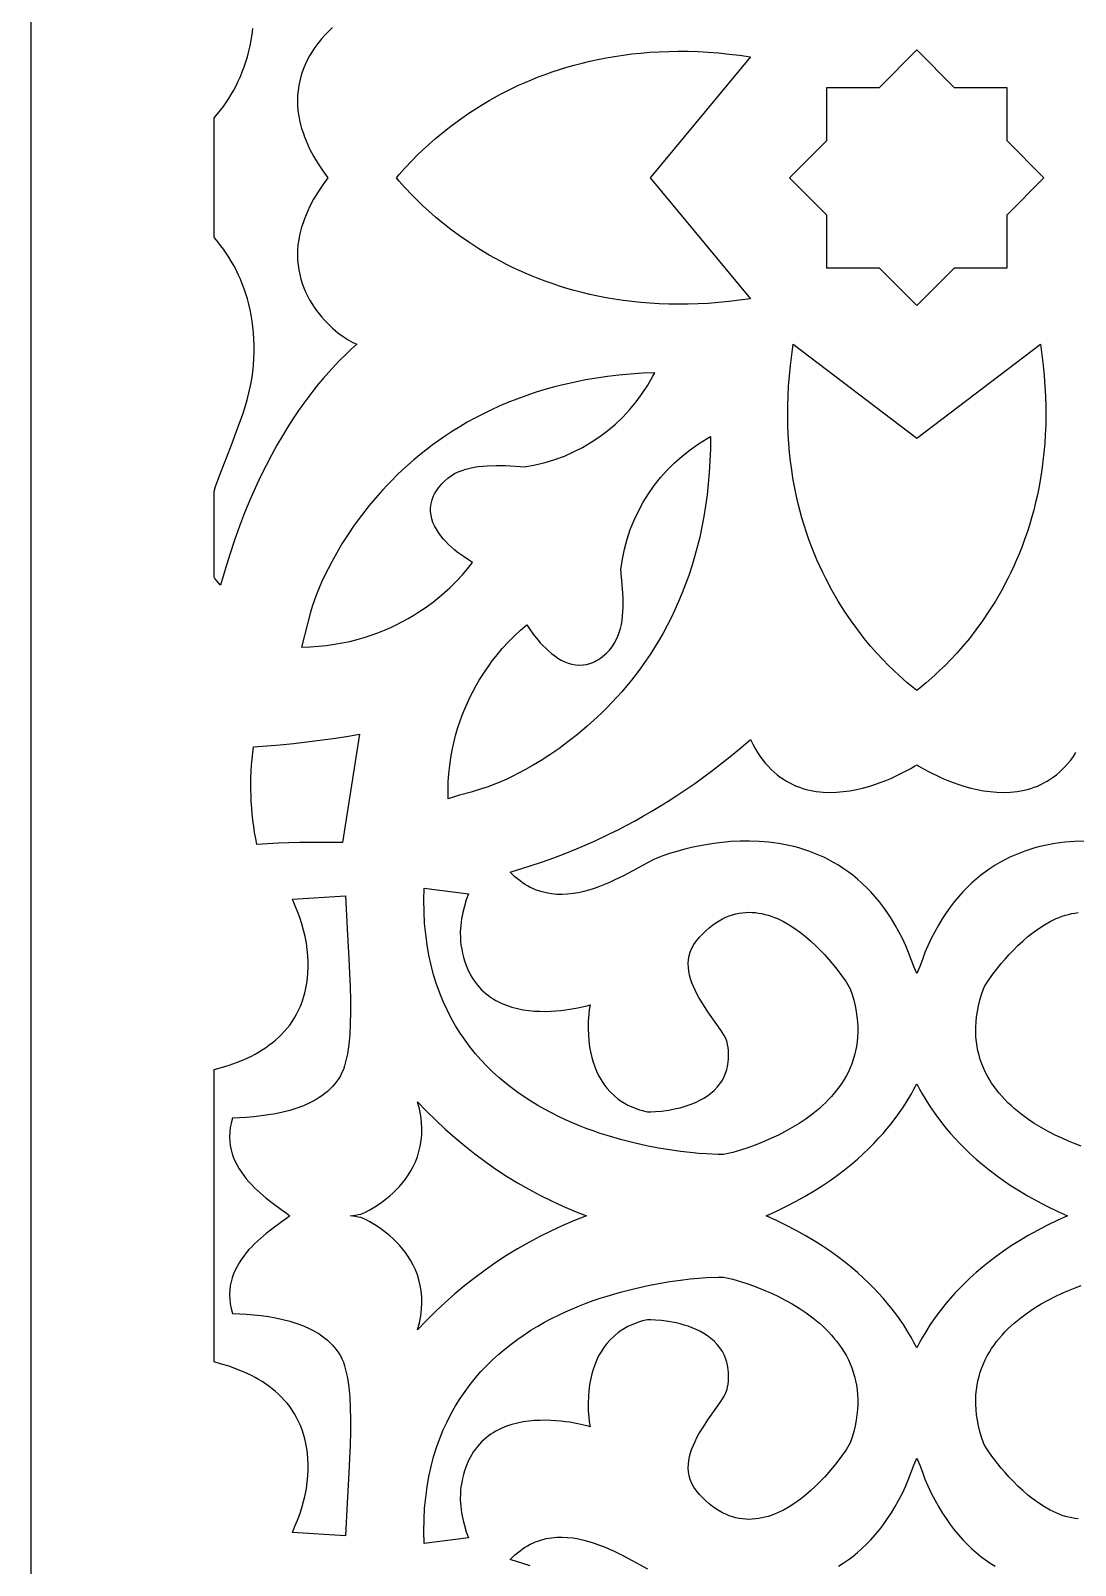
# Model space of a CAD drawing. Extents: x -145 to 145, y -1050 to 1050.
# Drawn here: x -145 to 25.9, y -57.2 to 193.9 of the extents above; entities that cross this region are included whole.
import ezdxf

# ---------------------------------------------------------------- set-up
doc = ezdxf.new("R2010")
doc.units = 0
doc.header["$MEASUREMENT"] = 0
doc.layers.add('LAYER_1', color=18, linetype='CONTINUOUS')

msp = doc.modelspace()

# ---------------------------------------------------------------- linework, layer by layer
at = {"layer": 'LAYER_1'}
for points in [[(-145, -1050), (145, -1050), (145, 1050), (-145, 1050)], [(-37.43, 190.56), (-35.8, 190.51), (-34.14, 190.42), (-32.45, 190.29), (-30.73, 190.12), (-28.99, 189.91), (-27.21, 189.66), (-43.61, 169.87), (-27.21, 150.07), (-28.99, 149.82), (-30.73, 149.61), (-32.45, 149.44), (-34.14, 149.31), (-35.8, 149.22), (-37.43, 149.17), (-39.03, 149.16), (-40.6, 149.18), (-42.15, 149.24), (-43.66, 149.33), (-45.15, 149.45), (-46.61, 149.6), (-48.04, 149.78), (-49.45, 149.99), (-50.82, 150.23), (-52.17, 150.49), (-53.49, 150.77), (-54.78, 151.08), (-56.04, 151.42), (-57.28, 151.77), (-58.48, 152.14), (-59.66, 152.54), (-60.82, 152.95), (-61.94, 153.37), (-63.04, 153.81), (-64.11, 154.27), (-65.15, 154.73), (-66.17, 155.21), (-67.15, 155.7), (-68.11, 156.2), (-69.96, 157.22), (-71.69, 158.25), (-73.32, 159.31), (-74.84, 160.36), (-76.25, 161.4), (-77.56, 162.43), (-78.76, 163.43), (-79.86, 164.4), (-80.86, 165.32), (-81.75, 166.18), (-82.54, 166.98), (-83.82, 168.35), (-84.69, 169.33), (-85.16, 169.87), (-84.69, 170.4), (-83.82, 171.38), (-82.54, 172.75), (-81.75, 173.55), (-80.86, 174.41), (-79.86, 175.33), (-78.76, 176.3), (-77.56, 177.3), (-76.25, 178.33), (-74.84, 179.37), (-73.32, 180.43), (-71.69, 181.48), (-69.96, 182.51), (-68.11, 183.53), (-66.17, 184.52), (-65.15, 185), (-64.11, 185.46), (-63.04, 185.92), (-61.94, 186.36), (-60.82, 186.79), (-59.66, 187.19), (-58.48, 187.59), (-57.28, 187.96), (-56.04, 188.31), (-54.78, 188.65), (-53.49, 188.96), (-52.17, 189.24), (-50.82, 189.51), (-49.45, 189.74), (-48.04, 189.95), (-46.61, 190.13), (-45.15, 190.28), (-43.66, 190.4), (-42.15, 190.49), (-40.6, 190.55), (-39.03, 190.57)], [(6.09, 184.65), (14.72, 184.66), (14.71, 175.99), (20.81, 169.87), (14.71, 163.74), (14.72, 155.07), (6.09, 155.08), (0, 148.94), (-6.1, 155.08), (-14.72, 155.07), (-14.71, 163.74), (-20.82, 169.87), (-14.71, 175.99), (-14.72, 184.66), (-6.1, 184.65), (0, 190.79)], [(0, 127.24), (20.22, 142.65), (20.47, 140.89), (20.68, 139.16), (20.85, 137.46), (20.97, 135.79), (21.06, 134.15), (21.11, 132.54), (21.12, 130.95), (21.09, 129.4), (21.03, 127.88), (20.94, 126.38), (20.81, 124.92), (20.65, 123.48), (20.47, 122.07), (20.25, 120.69), (20.01, 119.34), (19.74, 118.01), (19.44, 116.72), (19.13, 115.45), (18.79, 114.21), (18.42, 113), (18.04, 111.82), (17.64, 110.66), (17.22, 109.53), (16.79, 108.43), (16.34, 107.36), (15.88, 106.31), (15.4, 105.3), (14.91, 104.3), (13.9, 102.4), (12.87, 100.61), (11.81, 98.93), (10.74, 97.35), (9.67, 95.87), (8.6, 94.5), (7.55, 93.24), (6.54, 92.08), (5.55, 91.02), (4.62, 90.06), (3.74, 89.21), (2.93, 88.45), (1.54, 87.24), (0.54, 86.42), (0, 85.99), (-0.54, 86.42), (-1.55, 87.24), (-2.93, 88.45), (-3.74, 89.21), (-4.62, 90.06), (-5.56, 91.02), (-6.54, 92.08), (-7.56, 93.24), (-8.61, 94.5), (-9.67, 95.87), (-10.74, 97.35), (-11.81, 98.93), (-12.87, 100.61), (-13.91, 102.4), (-14.91, 104.3), (-15.4, 105.3), (-15.88, 106.31), (-16.34, 107.36), (-16.79, 108.43), (-17.23, 109.53), (-17.65, 110.66), (-18.05, 111.82), (-18.43, 113), (-18.79, 114.21), (-19.13, 115.45), (-19.45, 116.72), (-19.74, 118.01), (-20.01, 119.34), (-20.26, 120.69), (-20.47, 122.07), (-20.66, 123.48), (-20.82, 124.92), (-20.94, 126.38), (-21.03, 127.88), (-21.09, 129.4), (-21.12, 130.95), (-21.11, 132.54), (-21.06, 134.15), (-20.98, 135.79), (-20.85, 137.46), (-20.68, 139.16), (-20.47, 140.89), (-20.22, 142.65)], [(-93.99, 61.07), (-97.49, 61.11), (-100.99, 61.07), (-104.49, 60.96), (-107.99, 60.78), (-108.18, 61.75), (-108.35, 62.74), (-108.5, 63.73), (-108.63, 64.72), (-108.74, 65.72), (-108.83, 66.72), (-108.9, 67.72), (-108.94, 68.73), (-108.97, 69.73), (-108.97, 70.74), (-108.95, 71.74), (-108.92, 72.74), (-108.86, 73.75), (-108.78, 74.74), (-108.67, 75.74), (-108.55, 76.73), (-106.37, 76.89), (-104.19, 77.08), (-102.01, 77.3), (-99.83, 77.54), (-97.66, 77.82), (-95.49, 78.12), (-93.33, 78.46), (-91.17, 78.82)], [(-73.35, 52.68), (-73.72, 51.69), (-74.04, 50.68), (-74.3, 49.64), (-74.5, 48.58), (-74.64, 47.52), (-74.7, 46.46), (-74.69, 45.4), (-74.65, 44.87), (-74.59, 44.35), (-74.47, 43.65), (-74.34, 42.97), (-74.18, 42.33), (-74.01, 41.72), (-73.81, 41.13), (-73.59, 40.57), (-73.35, 40.04), (-73.1, 39.53), (-72.82, 39.05), (-72.53, 38.59), (-72.23, 38.16), (-71.91, 37.75), (-71.57, 37.36), (-71.22, 36.99), (-70.86, 36.65), (-70.49, 36.33), (-70.1, 36.03), (-69.71, 35.75), (-69.3, 35.49), (-68.88, 35.24), (-68.03, 34.81), (-67.15, 34.45), (-66.25, 34.16), (-65.34, 33.92), (-64.41, 33.73), (-63.49, 33.6), (-62.57, 33.51), (-61.66, 33.47), (-60.76, 33.46), (-59.89, 33.48), (-59.05, 33.53), (-58.24, 33.6), (-57.47, 33.69), (-56.76, 33.79), (-55.48, 34.02), (-54.48, 34.24), (-53.78, 34.42), (-53.45, 34.53), (-53.6, 33.71), (-53.69, 32.92), (-53.75, 31.93), (-53.78, 30.77), (-53.73, 29.47), (-53.68, 28.78), (-53.6, 28.08), (-53.49, 27.35), (-53.35, 26.62), (-53.17, 25.88), (-52.96, 25.14), (-52.7, 24.4), (-52.4, 23.67), (-52.06, 22.94), (-51.66, 22.24), (-51.21, 21.56), (-50.71, 20.9), (-50.15, 20.27), (-49.53, 19.67), (-48.84, 19.11), (-48.09, 18.6), (-47.26, 18.13), (-46.36, 17.72), (-45.39, 17.36), (-44.87, 17.21), (-44.34, 17.07), (-44.08, 17.04), (-43.53, 17.04), (-42.74, 17.07), (-41.76, 17.15), (-40.63, 17.3), (-39.39, 17.54), (-38.74, 17.69), (-38.09, 17.87), (-37.43, 18.08), (-36.77, 18.32), (-36.12, 18.59), (-35.48, 18.9), (-34.86, 19.25), (-34.26, 19.63), (-33.69, 20.06), (-33.15, 20.53), (-32.66, 21.04), (-32.21, 21.6), (-31.82, 22.22), (-31.48, 22.88), (-31.2, 23.6), (-31.09, 23.97), (-30.99, 24.37), (-30.92, 24.78), (-30.86, 25.2), (-30.82, 25.64), (-30.8, 26.09), (-30.81, 26.56), (-30.83, 27.04), (-30.88, 27.54), (-30.95, 28.05), (-31.03, 28.38), (-31.16, 28.72), (-31.33, 29.1), (-31.54, 29.49), (-32.07, 30.36), (-32.71, 31.3), (-34.18, 33.39), (-34.93, 34.52), (-35.64, 35.7), (-35.97, 36.3), (-36.27, 36.91), (-36.55, 37.52), (-36.8, 38.15), (-37.01, 38.77), (-37.18, 39.4), (-37.3, 40.03), (-37.37, 40.66), (-37.39, 41.29), (-37.35, 41.92), (-37.24, 42.55), (-37.06, 43.17), (-36.81, 43.79), (-36.48, 44.4), (-36.07, 45.01), (-35.57, 45.61), (-35.03, 46.17), (-34.49, 46.68), (-33.95, 47.15), (-33.41, 47.57), (-32.87, 47.95), (-32.32, 48.29), (-31.78, 48.59), (-31.24, 48.85), (-30.69, 49.07), (-30.15, 49.26), (-29.61, 49.4), (-29.07, 49.52), (-28.53, 49.6), (-27.99, 49.65), (-27.46, 49.67), (-26.93, 49.65), (-26.4, 49.61), (-25.88, 49.55), (-25.35, 49.45), (-24.84, 49.33), (-24.32, 49.19), (-23.82, 49.02), (-23.31, 48.83), (-22.81, 48.63), (-21.83, 48.15), (-20.88, 47.61), (-19.95, 47.02), (-19.05, 46.37), (-18.19, 45.69), (-17.36, 44.97), (-16.57, 44.24), (-15.82, 43.49), (-15.11, 42.75), (-14.45, 42.01), (-13.83, 41.29), (-13.27, 40.59), (-12.3, 39.33), (-11.57, 38.28), (-11.1, 37.54), (-10.9, 37.17), (-10.58, 36.21), (-10.31, 35.27), (-10.09, 34.35), (-9.92, 33.46), (-9.79, 32.58), (-9.7, 31.72), (-9.66, 30.88), (-9.65, 30.07), (-9.69, 29.27), (-9.76, 28.49), (-9.87, 27.73), (-10.01, 26.99), (-10.19, 26.27), (-10.4, 25.57), (-10.64, 24.88), (-10.91, 24.22), (-11.2, 23.57), (-11.53, 22.94), (-11.88, 22.32), (-12.25, 21.73), (-12.65, 21.15), (-13.07, 20.59), (-13.51, 20.05), (-13.96, 19.52), (-14.43, 19.01), (-14.92, 18.51), (-15.43, 18.03), (-15.94, 17.57), (-17.01, 16.7), (-18.11, 15.88), (-19.24, 15.12), (-20.38, 14.43), (-21.52, 13.79), (-22.65, 13.21), (-23.77, 12.68), (-24.85, 12.2), (-25.9, 11.78), (-26.89, 11.41), (-27.82, 11.08), (-28.67, 10.8), (-30.11, 10.38), (-31.12, 10.13), (-31.61, 10.04), (-32.53, 10.04), (-34.39, 10.12), (-35.64, 10.21), (-37.06, 10.34), (-38.65, 10.53), (-40.39, 10.77), (-42.26, 11.08), (-44.24, 11.46), (-46.31, 11.93), (-48.47, 12.48), (-50.68, 13.13), (-51.81, 13.49), (-52.94, 13.88), (-54.08, 14.3), (-55.22, 14.74), (-56.36, 15.22), (-57.5, 15.72), (-58.64, 16.26), (-59.78, 16.83), (-60.91, 17.43), (-62.03, 18.07), (-63.14, 18.74), (-64.23, 19.45), (-65.31, 20.2), (-66.37, 20.98), (-67.41, 21.8), (-68.42, 22.66), (-69.42, 23.57), (-70.38, 24.51), (-71.32, 25.5), (-72.22, 26.53), (-73.09, 27.61), (-73.93, 28.73), (-74.73, 29.9), (-75.48, 31.11), (-76.2, 32.37), (-76.87, 33.69), (-77.49, 35.05), (-78.07, 36.46), (-78.59, 37.93), (-79.06, 39.44), (-79.48, 41.02), (-79.83, 42.64), (-80.13, 44.33), (-80.36, 46.07), (-80.54, 47.86), (-80.64, 49.72), (-80.67, 51.63), (-80.64, 53.61)], [(-93.22, 47.02), (-92.94, 42.05), (-92.82, 39.7), (-92.73, 37.46), (-92.68, 35.34), (-92.67, 33.32), (-92.7, 31.43), (-92.79, 29.67), (-92.94, 28.03), (-93.04, 27.27), (-93.16, 26.53), (-93.3, 25.84), (-93.46, 25.18), (-93.64, 24.56), (-93.84, 23.97), (-94.06, 23.43), (-94.31, 22.92), (-94.58, 22.45), (-94.88, 22.03), (-95.24, 21.58), (-95.63, 21.15), (-96.03, 20.74), (-96.45, 20.36), (-96.89, 20), (-97.34, 19.66), (-97.81, 19.34), (-98.3, 19.04), (-98.79, 18.75), (-99.31, 18.49), (-100.36, 18.01), (-101.46, 17.6), (-102.59, 17.25), (-103.75, 16.95), (-104.92, 16.7), (-106.11, 16.5), (-107.3, 16.34), (-108.49, 16.21), (-109.68, 16.11), (-111.98, 15.98), (-112.2, 15.18), (-112.35, 14.4), (-112.44, 13.64), (-112.47, 12.9), (-112.44, 12.18), (-112.35, 11.48), (-112.21, 10.8), (-112.03, 10.14), (-111.8, 9.5), (-111.54, 8.88), (-111.23, 8.27), (-110.89, 7.69), (-110.53, 7.12), (-110.13, 6.58), (-109.72, 6.05), (-109.28, 5.54), (-108.83, 5.06), (-108.37, 4.59), (-107.42, 3.71), (-106.47, 2.9), (-105.54, 2.17), (-103.86, 0.94), (-103.16, 0.43), (-102.6, 0), (-103.16, -0.43), (-103.86, -0.94), (-105.54, -2.17), (-106.47, -2.9), (-107.42, -3.71), (-108.37, -4.59), (-108.83, -5.06), (-109.28, -5.54), (-109.72, -6.05), (-110.13, -6.58), (-110.53, -7.12), (-110.89, -7.69), (-111.23, -8.27), (-111.54, -8.88), (-111.8, -9.5), (-112.03, -10.14), (-112.21, -10.8), (-112.35, -11.48), (-112.44, -12.18), (-112.47, -12.9), (-112.44, -13.64), (-112.35, -14.4), (-112.2, -15.18), (-111.98, -15.98), (-109.68, -16.11), (-108.49, -16.21), (-107.3, -16.34), (-106.11, -16.5), (-104.92, -16.7), (-103.75, -16.95), (-102.59, -17.25), (-101.46, -17.6), (-100.36, -18.01), (-99.31, -18.49), (-98.79, -18.75), (-98.3, -19.04), (-97.81, -19.34), (-97.34, -19.66), (-96.89, -20), (-96.45, -20.36), (-96.03, -20.74), (-95.63, -21.15), (-95.24, -21.58), (-94.88, -22.03), (-94.58, -22.45), (-94.31, -22.92), (-94.06, -23.43), (-93.84, -23.97), (-93.64, -24.56), (-93.46, -25.18), (-93.3, -25.84), (-93.16, -26.53), (-93.04, -27.27), (-92.94, -28.03), (-92.79, -29.67), (-92.7, -31.43), (-92.67, -33.32), (-92.68, -35.34), (-92.73, -37.46), (-92.82, -39.7), (-92.94, -42.05), (-93.22, -47.02), (-93.51, -52.36), (-102.17, -51.8), (-101.75, -50.81), (-101.36, -49.81), (-100.98, -48.8), (-100.64, -47.77), (-100.34, -46.74), (-100.09, -45.69), (-99.88, -44.63), (-99.74, -43.56), (-99.65, -42.57), (-99.6, -41.61), (-99.6, -40.68), (-99.63, -39.78), (-99.7, -38.91), (-99.81, -38.07), (-99.96, -37.26), (-100.13, -36.48), (-100.34, -35.73), (-100.58, -35.01), (-100.86, -34.31), (-101.16, -33.64), (-101.49, -33), (-101.84, -32.38), (-102.22, -31.79), (-102.62, -31.22), (-103.05, -30.68), (-103.5, -30.16), (-103.97, -29.66), (-104.45, -29.19), (-104.96, -28.74), (-105.48, -28.31), (-106.01, -27.9), (-106.56, -27.51), (-107.13, -27.14), (-107.7, -26.79), (-108.28, -26.46), (-108.88, -26.15), (-110.08, -25.58), (-111.31, -25.07), (-112.54, -24.63), (-113.78, -24.25), (-115, -23.92), (-115, 23.92), (-113.78, 24.25), (-112.54, 24.63), (-111.31, 25.07), (-110.08, 25.58), (-108.88, 26.15), (-108.28, 26.46), (-107.7, 26.79), (-107.13, 27.14), (-106.56, 27.51), (-106.01, 27.9), (-105.48, 28.31), (-104.96, 28.74), (-104.45, 29.19), (-103.97, 29.66), (-103.5, 30.16), (-103.05, 30.68), (-102.62, 31.22), (-102.22, 31.79), (-101.84, 32.38), (-101.49, 33), (-101.16, 33.64), (-100.86, 34.31), (-100.58, 35.01), (-100.34, 35.73), (-100.13, 36.48), (-99.96, 37.26), (-99.81, 38.07), (-99.7, 38.91), (-99.63, 39.78), (-99.6, 40.68), (-99.6, 41.61), (-99.65, 42.57), (-99.74, 43.56), (-99.88, 44.63), (-100.09, 45.69), (-100.34, 46.74), (-100.64, 47.77), (-100.98, 48.8), (-101.36, 49.81), (-101.75, 50.81), (-102.17, 51.8), (-93.51, 52.36)], [(0.46, 20.74), (0.88, 19.96), (1.46, 18.98), (2.19, 17.81), (3.11, 16.5), (4.21, 15.05), (4.83, 14.28), (5.51, 13.49), (6.23, 12.68), (7.02, 11.85), (7.86, 11.01), (8.76, 10.15), (9.72, 9.29), (10.74, 8.42), (11.82, 7.54), (12.97, 6.67), (14.18, 5.79), (15.46, 4.93), (16.81, 4.07), (18.24, 3.22), (19.73, 2.39), (21.3, 1.57), (22.95, 0.77), (24.67, 0), (22.95, -0.77), (21.3, -1.57), (19.73, -2.39), (18.24, -3.22), (16.81, -4.07), (15.46, -4.93), (14.18, -5.79), (12.97, -6.67), (11.82, -7.54), (10.74, -8.42), (9.72, -9.29), (8.76, -10.15), (7.86, -11.01), (7.02, -11.85), (6.23, -12.68), (5.51, -13.49), (4.83, -14.28), (4.21, -15.05), (3.11, -16.5), (2.19, -17.81), (1.46, -18.98), (0.88, -19.96), (0.46, -20.74), (0, -21.61), (-0.46, -20.74), (-0.89, -19.96), (-1.46, -18.98), (-2.2, -17.81), (-3.11, -16.5), (-4.21, -15.05), (-4.83, -14.28), (-5.51, -13.49), (-6.24, -12.68), (-7.02, -11.85), (-7.86, -11.01), (-8.76, -10.15), (-9.72, -9.29), (-10.74, -8.42), (-11.82, -7.54), (-12.97, -6.67), (-14.19, -5.79), (-15.47, -4.93), (-16.82, -4.07), (-18.24, -3.22), (-19.74, -2.39), (-21.3, -1.57), (-22.95, -0.77), (-24.67, 0), (-24.5, 0), (-24.67, 0), (-22.95, 0.77), (-21.3, 1.57), (-19.74, 2.39), (-18.24, 3.22), (-16.82, 4.07), (-15.47, 4.93), (-14.19, 5.79), (-12.97, 6.67), (-11.82, 7.54), (-10.74, 8.42), (-9.72, 9.29), (-8.76, 10.15), (-7.86, 11.01), (-7.02, 11.85), (-6.24, 12.68), (-5.51, 13.49), (-4.83, 14.28), (-4.21, 15.05), (-3.11, 16.5), (-2.2, 17.81), (-1.46, 18.98), (-0.89, 19.96), (-0.46, 20.74), (0, 21.61)], [(-80.23, 17.12), (-78.73, 15.63), (-77.19, 14.19), (-75.6, 12.79), (-73.98, 11.43), (-72.32, 10.13), (-70.62, 8.87), (-68.89, 7.66), (-67.12, 6.51), (-65.33, 5.41), (-63.51, 4.36), (-61.66, 3.37), (-59.8, 2.44), (-57.91, 1.56), (-56, 0.75), (-54.07, 0), (-56, -0.75), (-57.91, -1.56), (-59.8, -2.44), (-61.66, -3.37), (-63.51, -4.36), (-65.33, -5.41), (-67.12, -6.51), (-68.89, -7.66), (-70.62, -8.87), (-72.32, -10.13), (-73.98, -11.43), (-75.6, -12.79), (-77.19, -14.19), (-78.73, -15.63), (-80.23, -17.12), (-81.68, -18.65), (-81.37, -17.49), (-81.16, -16.38), (-81.03, -15.3), (-80.98, -14.26), (-81, -13.26), (-81.09, -12.3), (-81.25, -11.38), (-81.46, -10.5), (-81.73, -9.66), (-82.04, -8.85), (-82.4, -8.08), (-82.8, -7.36), (-83.23, -6.66), (-83.69, -6.01), (-84.17, -5.39), (-84.67, -4.81), (-85.18, -4.27), (-85.7, -3.76), (-86.23, -3.28), (-86.75, -2.85), (-87.26, -2.45), (-87.76, -2.08), (-88.7, -1.45), (-89.53, -0.96), (-90.21, -0.6), (-90.7, -0.38), (-90.95, -0.28), (-91.39, -0.2), (-91.83, -0.13), (-92.72, 0), (-91.83, 0.13), (-91.39, 0.2), (-90.95, 0.28), (-90.7, 0.38), (-90.21, 0.6), (-89.53, 0.96), (-88.7, 1.45), (-87.76, 2.08), (-87.26, 2.45), (-86.75, 2.85), (-86.23, 3.28), (-85.7, 3.76), (-85.18, 4.27), (-84.67, 4.81), (-84.17, 5.39), (-83.69, 6.01), (-83.23, 6.66), (-82.8, 7.36), (-82.4, 8.08), (-82.04, 8.85), (-81.73, 9.66), (-81.46, 10.5), (-81.25, 11.38), (-81.09, 12.3), (-81, 13.26), (-80.98, 14.26), (-81.03, 15.3), (-81.16, 16.38), (-81.37, 17.49), (-81.68, 18.65)], [(-31.61, -10.04), (-31.12, -10.13), (-30.11, -10.38), (-28.67, -10.8), (-27.82, -11.08), (-26.89, -11.41), (-25.9, -11.78), (-24.85, -12.2), (-23.77, -12.68), (-22.65, -13.21), (-21.52, -13.79), (-20.38, -14.43), (-19.24, -15.12), (-18.11, -15.88), (-17.01, -16.7), (-15.94, -17.57), (-15.43, -18.03), (-14.92, -18.51), (-14.43, -19.01), (-13.96, -19.52), (-13.51, -20.05), (-13.07, -20.59), (-12.65, -21.15), (-12.25, -21.73), (-11.88, -22.32), (-11.53, -22.94), (-11.2, -23.57), (-10.91, -24.22), (-10.64, -24.88), (-10.4, -25.57), (-10.19, -26.27), (-10.01, -26.99), (-9.87, -27.73), (-9.76, -28.49), (-9.69, -29.27), (-9.65, -30.07), (-9.66, -30.88), (-9.7, -31.72), (-9.79, -32.58), (-9.92, -33.46), (-10.09, -34.35), (-10.31, -35.27), (-10.58, -36.21), (-10.9, -37.17), (-11.1, -37.54), (-11.57, -38.28), (-12.3, -39.33), (-13.27, -40.59), (-13.83, -41.29), (-14.45, -42.01), (-15.11, -42.75), (-15.82, -43.49), (-16.57, -44.24), (-17.36, -44.97), (-18.19, -45.69), (-19.05, -46.37), (-19.95, -47.02), (-20.88, -47.61), (-21.83, -48.15), (-22.81, -48.63), (-23.31, -48.83), (-23.82, -49.02), (-24.32, -49.19), (-24.84, -49.33), (-25.35, -49.45), (-25.88, -49.55), (-26.4, -49.61), (-26.93, -49.65), (-27.46, -49.67), (-27.99, -49.65), (-28.53, -49.6), (-29.07, -49.52), (-29.61, -49.4), (-30.15, -49.26), (-30.69, -49.07), (-31.24, -48.85), (-31.78, -48.59), (-32.32, -48.29), (-32.87, -47.95), (-33.41, -47.57), (-33.95, -47.15), (-34.49, -46.68), (-35.03, -46.17), (-35.57, -45.61), (-36.07, -45.01), (-36.48, -44.4), (-36.81, -43.79), (-37.06, -43.17), (-37.24, -42.55), (-37.35, -41.92), (-37.39, -41.29), (-37.37, -40.66), (-37.3, -40.03), (-37.18, -39.4), (-37.01, -38.77), (-36.8, -38.15), (-36.55, -37.52), (-36.27, -36.91), (-35.97, -36.3), (-35.64, -35.7), (-34.93, -34.52), (-34.18, -33.39), (-32.71, -31.3), (-32.07, -30.36), (-31.54, -29.49), (-31.33, -29.1), (-31.16, -28.72), (-31.03, -28.38), (-30.95, -28.05), (-30.88, -27.54), (-30.83, -27.04), (-30.81, -26.56), (-30.8, -26.09), (-30.82, -25.64), (-30.86, -25.2), (-30.92, -24.78), (-30.99, -24.37), (-31.09, -23.97), (-31.2, -23.6), (-31.48, -22.88), (-31.82, -22.22), (-32.21, -21.6), (-32.66, -21.04), (-33.15, -20.53), (-33.69, -20.06), (-34.26, -19.63), (-34.86, -19.25), (-35.48, -18.9), (-36.12, -18.59), (-36.77, -18.32), (-37.43, -18.08), (-38.09, -17.87), (-38.74, -17.69), (-39.39, -17.54), (-40.63, -17.3), (-41.76, -17.15), (-42.74, -17.07), (-43.53, -17.04), (-44.08, -17.04), (-44.34, -17.07), (-44.87, -17.21), (-45.39, -17.36), (-46.36, -17.72), (-47.26, -18.13), (-48.09, -18.6), (-48.84, -19.11), (-49.53, -19.67), (-50.15, -20.27), (-50.71, -20.9), (-51.21, -21.56), (-51.66, -22.24), (-52.06, -22.94), (-52.4, -23.67), (-52.7, -24.4), (-52.96, -25.14), (-53.17, -25.88), (-53.35, -26.62), (-53.49, -27.35), (-53.6, -28.08), (-53.68, -28.78), (-53.73, -29.47), (-53.78, -30.77), (-53.75, -31.93), (-53.69, -32.92), (-53.6, -33.71), (-53.45, -34.53), (-53.78, -34.42), (-54.48, -34.24), (-55.48, -34.02), (-56.76, -33.79), (-57.47, -33.69), (-58.24, -33.6), (-59.05, -33.53), (-59.89, -33.48), (-60.76, -33.46), (-61.66, -33.47), (-62.57, -33.51), (-63.49, -33.6), (-64.41, -33.73), (-65.34, -33.92), (-66.25, -34.16), (-67.15, -34.45), (-68.03, -34.81), (-68.88, -35.24), (-69.3, -35.49), (-69.71, -35.75), (-70.1, -36.03), (-70.49, -36.33), (-70.86, -36.65), (-71.22, -36.99), (-71.57, -37.36), (-71.91, -37.75), (-72.23, -38.16), (-72.53, -38.59), (-72.82, -39.05), (-73.1, -39.53), (-73.35, -40.04), (-73.59, -40.57), (-73.81, -41.13), (-74.01, -41.72), (-74.18, -42.33), (-74.34, -42.97), (-74.47, -43.65), (-74.59, -44.35), (-74.65, -44.87), (-74.69, -45.4), (-74.7, -46.46), (-74.64, -47.52), (-74.5, -48.58), (-74.3, -49.64), (-74.04, -50.68), (-73.72, -51.69), (-73.35, -52.68), (-80.64, -53.61), (-80.67, -51.63), (-80.64, -49.72), (-80.54, -47.86), (-80.36, -46.07), (-80.13, -44.33), (-79.83, -42.64), (-79.48, -41.02), (-79.06, -39.44), (-78.59, -37.93), (-78.07, -36.46), (-77.49, -35.05), (-76.87, -33.69), (-76.2, -32.37), (-75.48, -31.11), (-74.73, -29.9), (-73.93, -28.73), (-73.09, -27.61), (-72.22, -26.53), (-71.32, -25.5), (-70.38, -24.51), (-69.42, -23.57), (-68.42, -22.66), (-67.41, -21.8), (-66.37, -20.98), (-65.31, -20.2), (-64.23, -19.45), (-63.14, -18.74), (-62.03, -18.07), (-60.91, -17.43), (-59.78, -16.83), (-58.64, -16.26), (-57.5, -15.72), (-56.36, -15.22), (-55.22, -14.74), (-54.08, -14.3), (-52.94, -13.88), (-51.81, -13.49), (-50.68, -13.13), (-48.47, -12.48), (-46.31, -11.93), (-44.24, -11.46), (-42.26, -11.08), (-40.39, -10.77), (-38.65, -10.53), (-37.06, -10.34), (-35.64, -10.21), (-34.39, -10.12), (-32.53, -10.04)]]:
    msp.add_lwpolyline(points, close=True, dxfattribs=at)
for points in [[(-95.6, 194.46), (-96.49, 193.6), (-96.93, 193.14), (-97.37, 192.65), (-97.79, 192.13), (-98.21, 191.59), (-98.61, 191.03), (-98.99, 190.44), (-99.35, 189.83), (-99.69, 189.2), (-100.01, 188.54), (-100.3, 187.87), (-100.56, 187.17), (-100.79, 186.45), (-100.98, 185.71), (-101.14, 184.95), (-101.25, 184.17), (-101.32, 183.37), (-101.35, 182.55), (-101.33, 181.71), (-101.26, 180.85), (-101.14, 179.97), (-101, 179.28), (-100.84, 178.6), (-100.66, 177.92), (-100.44, 177.25), (-100.2, 176.58), (-99.94, 175.92), (-99.66, 175.27), (-99.36, 174.63), (-98.7, 173.38), (-97.98, 172.16), (-97.21, 170.99), (-96.39, 169.87), (-97.21, 168.74), (-97.98, 167.57), (-98.7, 166.35), (-99.36, 165.1), (-99.66, 164.46), (-99.94, 163.81), (-100.2, 163.15), (-100.44, 162.49), (-100.66, 161.81), (-100.84, 161.13), (-101, 160.45), (-101.14, 159.76), (-101.26, 158.88), (-101.33, 158.02), (-101.35, 157.19), (-101.32, 156.37), (-101.25, 155.56), (-101.14, 154.78), (-100.98, 154.02), (-100.79, 153.28), (-100.56, 152.56), (-100.3, 151.86), (-100.01, 151.19), (-99.69, 150.53), (-99.35, 149.9), (-98.99, 149.29), (-98.61, 148.7), (-98.21, 148.14), (-97.79, 147.6), (-97.37, 147.08), (-96.93, 146.59), (-96.49, 146.13), (-95.6, 145.27), (-94.72, 144.52), (-93.86, 143.88), (-93.05, 143.34), (-92.31, 142.92), (-91.65, 142.62), (-92.59, 141.76), (-93.44, 140.97), (-94.5, 139.93), (-95.74, 138.62), (-97.15, 137.04), (-97.9, 136.13), (-98.68, 135.16), (-99.49, 134.1), (-100.32, 132.97), (-101.17, 131.77), (-102.04, 130.48), (-102.92, 129.11), (-103.8, 127.65), (-104.7, 126.12), (-105.59, 124.49), (-106.49, 122.78), (-107.38, 120.98), (-108.26, 119.09), (-109.13, 117.1), (-109.99, 115.02), (-110.82, 112.85), (-111.64, 110.58), (-112.43, 108.21), (-113.2, 105.75), (-113.93, 103.18), (-114.28, 103.57), (-114.61, 103.98), (-114.91, 104.39), (-115, 104.53), (-115, 118.55), (-114.74, 119.34), (-113.89, 121.69), (-112.98, 124.06), (-112.05, 126.44), (-111.14, 128.82), (-110.31, 131.19), (-109.93, 132.36), (-109.59, 133.52), (-109.28, 134.67), (-109.02, 135.8), (-108.82, 136.92), (-108.67, 138.03), (-108.56, 139.16), (-108.49, 140.28), (-108.45, 141.36), (-108.45, 142.42), (-108.48, 143.46), (-108.54, 144.47), (-108.63, 145.46), (-108.76, 146.42), (-108.91, 147.36), (-109.09, 148.28), (-109.3, 149.18), (-109.53, 150.05), (-109.79, 150.89), (-110.07, 151.72), (-110.37, 152.52), (-110.69, 153.3), (-111.04, 154.06), (-111.4, 154.8), (-111.78, 155.52), (-112.18, 156.21), (-112.59, 156.89), (-113.02, 157.54), (-113.46, 158.18), (-113.92, 158.79), (-114.39, 159.39), (-114.86, 159.96), (-115, 160.11), (-115, 179.62), (-114.86, 179.77), (-113.92, 180.94), (-113.46, 181.55), (-113.02, 182.19), (-112.59, 182.84), (-112.18, 183.52), (-111.78, 184.21), (-111.4, 184.93), (-111.04, 185.67), (-110.69, 186.43), (-110.37, 187.21), (-110.07, 188.01), (-109.79, 188.84), (-109.53, 189.68), (-109.3, 190.56), (-109.09, 191.45), (-108.91, 192.37), (-108.76, 193.31), (-108.63, 194.27)], [(27.38, 61.32), (25.81, 61.27), (24.21, 61.14), (23.4, 61.04), (22.59, 60.92), (21.77, 60.78), (20.95, 60.61), (20.13, 60.42), (19.31, 60.2), (18.49, 59.96), (17.66, 59.68), (16.84, 59.37), (16.03, 59.04), (15.22, 58.67), (14.41, 58.27), (13.61, 57.83), (12.81, 57.36), (12.02, 56.86), (11.25, 56.31), (10.48, 55.73), (9.72, 55.11), (8.97, 54.45), (8.24, 53.74), (7.52, 53), (6.81, 52.21), (6.12, 51.37), (5.45, 50.49), (4.79, 49.56), (4.15, 48.59), (3.53, 47.56), (2.93, 46.49), (2.36, 45.36), (1.8, 44.18), (1.34, 43.08), (0.91, 41.95), (0.48, 40.81), (0, 39.67), (-0.48, 40.81), (-0.91, 41.95), (-1.34, 43.08), (-1.81, 44.18), (-2.36, 45.36), (-2.94, 46.49), (-3.54, 47.56), (-4.16, 48.59), (-4.8, 49.56), (-5.45, 50.49), (-6.13, 51.37), (-6.82, 52.21), (-7.52, 53), (-8.24, 53.74), (-8.98, 54.45), (-9.72, 55.11), (-10.48, 55.73), (-11.25, 56.31), (-12.03, 56.86), (-12.82, 57.36), (-13.61, 57.83), (-14.41, 58.27), (-15.22, 58.67), (-16.03, 59.04), (-16.85, 59.37), (-17.67, 59.68), (-18.49, 59.96), (-19.31, 60.2), (-20.14, 60.42), (-20.96, 60.61), (-21.78, 60.78), (-22.59, 60.92), (-23.41, 61.04), (-24.22, 61.14), (-25.82, 61.27), (-27.39, 61.32), (-28.92, 61.3), (-30.41, 61.23), (-31.84, 61.1), (-33.22, 60.93), (-34.52, 60.73), (-35.75, 60.5), (-36.89, 60.26), (-37.95, 60), (-38.9, 59.75), (-40.49, 59.28), (-41.58, 58.9), (-42.13, 58.7), (-42.55, 58.53), (-43.01, 58.32), (-44.05, 57.78), (-46.55, 56.41), (-47.98, 55.65), (-49.51, 54.9), (-50.3, 54.54), (-51.11, 54.19), (-51.94, 53.87), (-52.78, 53.57), (-53.64, 53.3), (-54.5, 53.06), (-55.38, 52.87), (-56.25, 52.72), (-57.14, 52.62), (-58.02, 52.58), (-58.91, 52.6), (-59.79, 52.68), (-60.67, 52.83), (-61.54, 53.06), (-62.41, 53.36), (-62.84, 53.55), (-63.26, 53.75), (-63.68, 53.98), (-64.1, 54.23), (-64.52, 54.51), (-64.93, 54.8), (-65.34, 55.13), (-65.75, 55.48), (-66.15, 55.85), (-66.54, 56.25), (-63.28, 57.26), (-61.42, 57.88), (-59.42, 58.59), (-57.28, 59.4), (-55.02, 60.33), (-52.64, 61.37), (-50.15, 62.55), (-48.86, 63.19), (-47.55, 63.87), (-46.22, 64.59), (-44.87, 65.34), (-43.49, 66.14), (-42.1, 66.98), (-40.68, 67.86), (-39.25, 68.78), (-37.79, 69.75), (-36.33, 70.77), (-34.84, 71.83), (-33.35, 72.95), (-31.83, 74.11), (-30.31, 75.33), (-28.78, 76.6), (-27.23, 77.92), (-26.85, 77.18), (-26.46, 76.47), (-26.05, 75.81), (-25.62, 75.18), (-25.19, 74.59), (-24.74, 74.04), (-24.28, 73.52), (-23.81, 73.04), (-23.33, 72.59), (-22.84, 72.18), (-22.34, 71.8), (-21.83, 71.44), (-21.32, 71.12), (-20.8, 70.83), (-20.27, 70.57), (-19.74, 70.33), (-19.2, 70.12), (-18.65, 69.93), (-18.11, 69.78), (-17.56, 69.64), (-17, 69.53), (-16.45, 69.44), (-15.89, 69.37), (-15.34, 69.32), (-14.23, 69.28), (-13.12, 69.31), (-12.03, 69.41), (-10.95, 69.56), (-9.89, 69.76), (-8.86, 70), (-7.85, 70.28), (-6.89, 70.58), (-5.97, 70.91), (-5.09, 71.25), (-4.26, 71.59), (-3.49, 71.94), (-2.15, 72.59), (-1.09, 73.16), (-0.36, 73.58), (0, 73.8), (0.36, 73.58), (1.09, 73.16), (2.14, 72.59), (3.49, 71.94), (4.26, 71.59), (5.08, 71.25), (5.96, 70.91), (6.89, 70.58), (7.85, 70.28), (8.85, 70), (9.88, 69.76), (10.94, 69.56), (12.02, 69.41), (13.12, 69.31), (14.22, 69.28), (15.33, 69.32), (15.89, 69.37), (16.45, 69.44), (17, 69.53), (17.55, 69.64), (18.1, 69.78), (18.65, 69.93), (19.19, 70.12), (19.73, 70.33), (20.27, 70.57), (20.79, 70.83), (21.31, 71.12), (21.83, 71.44), (22.34, 71.8), (22.84, 72.18), (23.33, 72.59), (23.81, 73.04), (24.28, 73.52), (24.74, 74.04), (25.18, 74.59), (25.62, 75.18), (26.04, 75.81)], [(26.88, 11.41), (25.89, 11.78), (24.85, 12.2), (23.77, 12.68), (22.65, 13.21), (21.52, 13.79), (20.37, 14.43), (19.23, 15.12), (18.11, 15.88), (17.01, 16.7), (15.94, 17.57), (15.42, 18.03), (14.92, 18.51), (14.43, 19.01), (13.96, 19.52), (13.5, 20.05), (13.06, 20.59), (12.65, 21.15), (12.25, 21.73), (11.88, 22.32), (11.53, 22.94), (11.2, 23.57), (10.9, 24.22), (10.63, 24.88), (10.39, 25.57), (10.18, 26.27), (10.01, 26.99), (9.86, 27.73), (9.75, 28.49), (9.68, 29.27), (9.65, 30.07), (9.65, 30.88), (9.7, 31.72), (9.78, 32.58), (9.91, 33.46), (10.09, 34.35), (10.31, 35.27), (10.58, 36.21), (10.89, 37.17), (11.09, 37.54), (11.57, 38.28), (12.3, 39.33), (13.27, 40.59), (13.83, 41.29), (14.44, 42.01), (15.11, 42.75), (15.81, 43.49), (16.56, 44.24), (17.36, 44.97), (18.19, 45.69), (19.05, 46.37), (19.95, 47.02), (20.87, 47.61), (21.83, 48.15), (22.81, 48.63), (23.31, 48.83), (23.81, 49.02), (24.32, 49.19), (24.83, 49.33), (25.35, 49.45), (25.87, 49.55), (26.4, 49.61)], [(26.4, -49.61), (25.87, -49.55), (25.35, -49.45), (24.83, -49.33), (24.32, -49.19), (23.81, -49.02), (23.31, -48.83), (22.81, -48.63), (21.83, -48.15), (20.87, -47.61), (19.95, -47.02), (19.05, -46.37), (18.19, -45.69), (17.36, -44.97), (16.56, -44.24), (15.81, -43.49), (15.11, -42.75), (14.44, -42.01), (13.83, -41.29), (13.27, -40.59), (12.3, -39.33), (11.57, -38.28), (11.09, -37.54), (10.89, -37.17), (10.58, -36.21), (10.31, -35.27), (10.09, -34.35), (9.91, -33.46), (9.78, -32.58), (9.7, -31.72), (9.65, -30.88), (9.65, -30.07), (9.68, -29.27), (9.75, -28.49), (9.86, -27.73), (10.01, -26.99), (10.18, -26.27), (10.39, -25.57), (10.63, -24.88), (10.9, -24.22), (11.2, -23.57), (11.53, -22.94), (11.88, -22.32), (12.25, -21.73), (12.65, -21.15), (13.06, -20.59), (13.5, -20.05), (13.96, -19.52), (14.43, -19.01), (14.92, -18.51), (15.42, -18.03), (15.94, -17.57), (17.01, -16.7), (18.11, -15.88), (19.23, -15.12), (20.37, -14.43), (21.52, -13.79), (22.65, -13.21), (23.77, -12.68), (24.85, -12.2), (25.89, -11.78), (26.88, -11.41)], [(-12.82, -57.36), (-12.03, -56.86), (-11.25, -56.31), (-10.48, -55.73), (-9.72, -55.11), (-8.98, -54.45), (-8.24, -53.74), (-7.52, -53), (-6.82, -52.21), (-6.13, -51.37), (-5.45, -50.49), (-4.8, -49.56), (-4.16, -48.59), (-3.54, -47.56), (-2.94, -46.49), (-2.36, -45.36), (-1.81, -44.18), (-1.34, -43.08), (-0.91, -41.95), (-0.48, -40.81), (0, -39.67), (0.48, -40.81), (0.91, -41.95), (1.34, -43.08), (1.8, -44.18), (2.36, -45.36), (2.93, -46.49), (3.53, -47.56), (4.15, -48.59), (4.79, -49.56), (5.45, -50.49), (6.12, -51.37), (6.81, -52.21), (7.52, -53), (8.24, -53.74), (8.97, -54.45), (9.72, -55.11), (10.48, -55.73), (11.25, -56.31), (12.02, -56.86), (12.81, -57.36)], [(-63.28, -57.26), (-66.54, -56.25), (-66.15, -55.85), (-65.75, -55.48), (-65.34, -55.13), (-64.93, -54.8), (-64.52, -54.51), (-64.1, -54.23), (-63.68, -53.98), (-63.26, -53.75), (-62.84, -53.55), (-62.41, -53.36), (-61.54, -53.06), (-60.67, -52.83), (-59.79, -52.68), (-58.91, -52.6), (-58.02, -52.58), (-57.14, -52.62), (-56.25, -52.72), (-55.38, -52.87), (-54.5, -53.06), (-53.64, -53.3), (-52.78, -53.57), (-51.94, -53.87), (-51.11, -54.19), (-50.3, -54.54), (-49.51, -54.9), (-47.98, -55.65), (-46.55, -56.41), (-44.05, -57.78)]]:
    msp.add_lwpolyline(points, dxfattribs=at)
for points in [[(-72.69, 106.92), (-73.34, 107.32), (-74.24, 107.92), (-75.19, 108.62), (-75.67, 109.01), (-76.15, 109.43), (-76.61, 109.86), (-77.07, 110.32), (-77.5, 110.8), (-77.91, 111.3), (-78.29, 111.81), (-78.62, 112.35), (-78.92, 112.9), (-79.17, 113.47), (-79.36, 114.05), (-79.49, 114.65), (-79.56, 115.25), (-79.56, 115.88), (-79.48, 116.51), (-79.31, 117.15), (-79.2, 117.47), (-79.06, 117.8), (-78.9, 118.13), (-78.72, 118.46), (-78.51, 118.79), (-78.27, 119.12), (-77.72, 119.8), (-77.25, 120.29), (-76.74, 120.72), (-76.2, 121.11), (-75.63, 121.45), (-75.04, 121.74), (-74.42, 121.99), (-73.79, 122.2), (-73.13, 122.37), (-72.45, 122.51), (-71.75, 122.62), (-71.04, 122.7), (-70.31, 122.75), (-68.81, 122.79), (-67.27, 122.76), (-64.12, 122.57, 0.237961), (-43.19, 137.42), (-42.88, 137.96), (-44.87, 137.87), (-46.83, 137.74), (-48.74, 137.56), (-50.6, 137.35), (-52.42, 137.08), (-54.2, 136.78), (-55.93, 136.44), (-57.63, 136.06), (-59.28, 135.65), (-60.88, 135.2), (-62.45, 134.72), (-63.98, 134.2), (-65.46, 133.66), (-66.91, 133.09), (-68.32, 132.49), (-69.68, 131.86), (-71.01, 131.21), (-72.3, 130.54), (-73.56, 129.85), (-74.78, 129.13), (-75.96, 128.4), (-77.1, 127.65), (-78.21, 126.89), (-79.28, 126.11), (-80.32, 125.32), (-81.33, 124.52), (-82.3, 123.71), (-83.23, 122.89), (-84.14, 122.07), (-85.01, 121.24), (-85.85, 120.41), (-86.66, 119.57), (-87.44, 118.74), (-88.18, 117.9), (-89.59, 116.24), (-90.87, 114.61), (-92.05, 113), (-93.11, 111.44), (-94.07, 109.94), (-94.92, 108.5), (-95.68, 107.15), (-96.34, 105.89), (-96.91, 104.73), (-97.4, 103.69), (-97.8, 102.78), (-98.36, 101.38), (-98.63, 100.64), (-98.94, 99.71), (-99.22, 98.77), (-99.73, 96.88), (-100.2, 94.98), (-100.69, 93.08), (-99.28, 93.12), (-97.91, 93.21), (-96.58, 93.34), (-95.28, 93.52), (-94.01, 93.74), (-92.77, 94), (-91.58, 94.3), (-90.41, 94.64), (-89.28, 95.01), (-88.18, 95.41), (-87.12, 95.83), (-86.09, 96.28), (-85.1, 96.76), (-84.14, 97.25), (-83.21, 97.76), (-82.32, 98.29), (-81.47, 98.83), (-80.64, 99.38), (-79.86, 99.94), (-79.11, 100.5), (-78.39, 101.07), (-77.71, 101.63), (-76.44, 102.75), (-75.32, 103.84), (-74.34, 104.89), (-73.5, 105.86)], [(-63.8, 96.7), (-63.38, 96.06), (-62.75, 95.19), (-62.01, 94.26), (-61.61, 93.79), (-61.18, 93.33), (-60.72, 92.88), (-60.25, 92.44), (-59.76, 92.02), (-59.25, 91.63), (-58.72, 91.27), (-58.17, 90.95), (-57.61, 90.67), (-57.04, 90.45), (-56.45, 90.27), (-55.85, 90.16), (-55.24, 90.11), (-54.62, 90.14), (-53.99, 90.24), (-53.35, 90.42), (-53.03, 90.55), (-52.71, 90.69), (-52.39, 90.86), (-52.06, 91.06), (-51.74, 91.28), (-51.41, 91.53), (-50.76, 92.1), (-50.28, 92.59), (-49.86, 93.12), (-49.5, 93.67), (-49.18, 94.24), (-48.91, 94.85), (-48.68, 95.47), (-48.49, 96.11), (-48.34, 96.78), (-48.22, 97.46), (-48.14, 98.16), (-48.08, 98.88), (-48.06, 99.61), (-48.07, 101.1), (-48.15, 102.64), (-48.43, 105.79, -0.237961), (-34.29, 127.19), (-33.76, 127.53), (-33.78, 125.53), (-33.85, 123.57), (-33.96, 121.66), (-34.12, 119.79), (-34.32, 117.96), (-34.56, 116.17), (-34.85, 114.43), (-35.17, 112.72), (-35.53, 111.06), (-35.92, 109.44), (-36.35, 107.86), (-36.82, 106.31), (-37.31, 104.81), (-37.84, 103.35), (-38.39, 101.92), (-38.97, 100.53), (-39.57, 99.18), (-40.2, 97.87), (-40.85, 96.59), (-41.53, 95.35), (-42.22, 94.15), (-42.93, 92.98), (-43.65, 91.85), (-44.39, 90.75), (-45.15, 89.68), (-45.92, 88.65), (-46.69, 87.66), (-47.48, 86.69), (-48.27, 85.76), (-49.07, 84.86), (-49.88, 84), (-50.68, 83.16), (-51.49, 82.36), (-52.3, 81.58), (-53.92, 80.12), (-55.51, 78.78), (-57.08, 77.56), (-58.6, 76.44), (-60.07, 75.44), (-61.47, 74.53), (-62.8, 73.73), (-64.04, 73.03), (-65.18, 72.42), (-66.2, 71.9), (-67.1, 71.47), (-68.48, 70.86), (-69.21, 70.57), (-70.13, 70.22), (-71.06, 69.91), (-72.93, 69.34), (-74.81, 68.81), (-76.69, 68.26), (-76.7, 69.67), (-76.66, 71.04), (-76.57, 72.38), (-76.44, 73.68), (-76.26, 74.96), (-76.04, 76.2), (-75.78, 77.41), (-75.48, 78.58), (-75.15, 79.73), (-74.79, 80.84), (-74.4, 81.91), (-73.98, 82.95), (-73.54, 83.96), (-73.08, 84.94), (-72.6, 85.88), (-72.1, 86.79), (-71.59, 87.66), (-71.07, 88.5), (-70.54, 89.31), (-70, 90.08), (-69.46, 90.81), (-68.91, 91.51), (-67.84, 92.81), (-66.78, 93.97), (-65.77, 94.99), (-64.83, 95.86)]]:
    msp.add_lwpolyline(points, format="xyb", close=True, dxfattribs=at)

doc.saveas('drawing.dxf')
